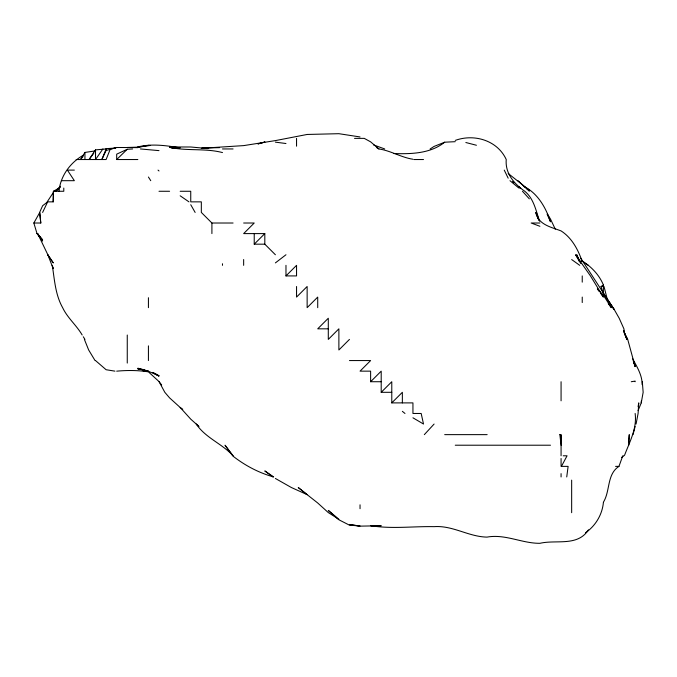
<?xml version="1.0" encoding="UTF-8"?>
<svg xmlns="http://www.w3.org/2000/svg" width="677" height="677" viewBox="0 0 677 677"><rect width="100%" height="100%" fill="white"/><g stroke="black" fill="none" stroke-linecap="round" stroke-linejoin="round"><path stroke-width="1.02" d="M37.015 233.599L37.667 233.599L42.617 240.995L37.243 233.599L42.617 239.87L37.015 233.599L33.85 223.012L40.798 223.012L39.613 212.434L42.617 205.749L47.652 201.856L53.195 201.856L53.415 191.269L60.321 187.351M638.106 410.584L641.246 402.891L641.322 400.962M628.738 445.212L629.263 434.634L628.637 442.326M642.134 384.612C642.287 375.27 636.981 366.824 632.665 358.802M566.742 476.955L568.113 466.377L561.428 466.377L567.064 455.79L563.222 455.79M53.195 201.856L53.415 191.269L63.782 191.269L63.782 188.062M603.402 502.469C602.259 514.638 595.523 525.902 585.487 532.782M638.089 406.733L638.749 402.891L638.089 413.469L636.067 424.047M641.246 402.891L643.15 392.305L642.312 381.726M621.63 457.424L624.558 455.274C629.652 441.759 637.159 428.473 635.136 413.469M58.975 191.269C60.397 176.155 70.154 162.624 83.178 155.312M633.012 434.634L635.136 426.493M603.402 502.199C610.366 490.977 606.71 474.264 618.956 466.377L622.789 455.79M106.103 148.948L101.855 159.535L106.103 150.489L106.103 148.948L95.516 149.879L89.068 159.535L93.764 153.214M42.617 212.434L47.652 201.856M33.85 223.012L39.757 212.434L40.798 223.012M95.516 150.853L84.938 152.435L80.529 159.535L83.051 156.514M47.187 201.856L53.195 192.75M102.904 148.948L95.516 159.535L95.516 149.879M424.327 434.634L434.101 424.047M60.363 186.234L55.59 191.269L58.865 188.925M588.482 529.863C577.43 546.864 556.333 539.442 539.916 543.309C522.06 543.479 505.237 533.789 487.008 537.106C468.696 536.81 452.786 525.267 434.101 526.655C412.936 526.241 391.771 529.16 370.624 525.699L381.202 525.758L360.037 526.139L349.459 524.582L360.037 525.995L349.459 525.166L338.881 519.775M264.809 244.177L254.23 244.177L264.809 233.599L264.809 244.177L275.395 254.755M285.973 275.92L296.551 265.342L296.551 275.92L285.973 275.92L285.973 265.342M349.459 339.405L338.881 349.984L338.881 328.827L328.294 339.405L328.294 318.241L317.716 328.827L328.294 328.827M381.202 381.726L370.624 381.726L381.202 371.148L381.202 392.305L391.78 392.305M381.202 392.305L391.78 381.726L391.78 402.891L412.945 402.891L412.945 413.469L421.17 413.469L423.523 424.047L412.945 417.802M391.78 402.891L402.358 392.305L402.358 402.891M127.259 149.27L116.681 154.161L116.681 159.535L127.259 149.27L132.658 148.948M275.395 262.896L285.973 254.755M430.149 148.948L434.101 146.41L444.687 142.204L455.266 141.679M444.687 142.204C430.479 153.611 411.142 154.17 393.709 153.518M603.105 293.463L601.058 286.498L603.402 285.009C599.238 274.845 591.402 266.789 582.237 260.95M106.103 150.489L116.681 147.493L137.846 147.569L127.259 147.484L137.846 147.137M455.266 140.41C474.222 133.479 497.527 140.41 506.235 159.535C505.042 173.38 514.156 183.932 524.819 191.269C533.891 198.75 535.922 210.674 539.594 221.193M631.277 381.726L635.136 381.092L635.136 381.726M137.846 146.926C151.851 143.473 166.178 145.53 180.167 147.865L175.351 147.459M487.161 434.634L444.687 434.634M106.103 148.644L115.716 148.051L110.343 148.948L106.103 159.535L76.146 159.535M201.331 148.297L243.652 145.614L275.395 140.604L307.138 134.461L338.881 133.691L360.037 136.949M202.288 148.051L219.602 147.645M354.528 138.37L364.251 138.37L370.624 141.848L378.883 148.948C390.553 150.632 401.148 157.403 412.945 159.247M222.488 148.948L233.074 148.948M116.681 159.535L137.846 159.535M413.892 159.535L423.523 159.535M74.36 170.113L67.387 170.113L74.36 180.691L61.421 180.691M159.002 191.269L169.588 191.269M180.167 191.269L190.745 191.269L190.745 201.856L201.331 201.856L201.331 212.434L211.909 223.012L211.909 233.599M211.909 223.012L233.074 223.012M243.652 223.012L254.23 223.012L243.652 233.599L264.809 233.599M539.916 223.012L531.166 223.012L539.916 226.287M601.058 286.498L603.402 286.498M349.459 360.562L370.624 360.562L360.037 371.148L370.624 371.148L370.624 381.726M116.681 371.148L116.926 371.148C127.403 370.201 138.015 370.234 148.424 371.859L159.002 381.549L164.816 392.305L169.588 397.881L180.167 407.461L190.745 419.148L199.004 426.518M143.287 371.148L145.343 371.148M559.879 434.634L561.072 434.634L561.072 445.212L559.879 434.634L561.072 435.176L561.174 445.212M455.266 445.212L550.494 445.212M615.571 466.377L618.956 466.377M170.545 146.968L190.745 146.994L208.127 148.601M140.401 148.948L159.002 150.624M170.545 147.044L172.466 147.214M202.296 148.161L207.154 148.601M139.767 369.117L137.846 368.897L148.424 371.148L137.846 368.263L147.874 371.148M141.688 369.337L143.617 369.549M275.395 142.145L285.973 143.516M114.946 371.148L106.103 369.727L95.516 360.562M222.488 152.57C205.131 148.035 186.979 151.276 169.588 147.298L175.478 148.534L169.588 147.298M465.844 142.517L476.43 145.259M373.509 144.895L384.697 148.948M273.652 476.955C258.817 472.834 245.209 465.624 233.074 456.196L225.035 445.212L233.074 455.79C222.022 443.613 205.588 437.994 196.245 424.047L198.429 425.901M148.424 371.318L159.002 375.769L152.9 372.536M524.04 186.547C537.699 193.207 545.992 207.873 550.494 221.794L547.168 214.304M152.9 372.629L159.002 376.099L154.593 373.349M275.395 478.47L291.398 487.533L307.138 494.633L317.716 502.986L328.294 512.582L338.881 519.276L328.294 510.416L338.195 519.276M376.404 147.459L378.883 148.948M526.689 188.604L529.329 190.22L508.173 173.456M583.98 262.651L588.338 265.342M272.848 476.405L264.809 470.938L272.983 476.955M180.167 195.788L188.968 201.856M180.167 407.461L182.773 409.263M571.659 259.553L579.74 265.342M517.922 180.691L518.751 181.368M402.358 411.328L404.973 413.469M509.984 180.691L518.751 187.961M158.037 170.113L159.002 170.959M512.531 181.394L514.088 182.798M518.751 181.36L529.329 191.269M580.832 258.292L613.98 309.279L603.402 293.488L603.402 285.009M520.689 188.536L518.751 186.48L519.944 188.079M522.475 191.269L529.329 198.843M597.486 288.783L604.553 297.085L611.306 307.663L608.268 303.592M159.12 381.726L161.668 384.985M597.334 288.944L599.153 291.381M600.364 293.014L603.402 297.085L590.454 275.92L575.602 254.755L579.597 261.813M603.402 293.488L613.98 309.093L619.193 318.241L623.915 328.827L624.558 333.753L627.469 339.405L624.558 333.312L626.868 339.405L623.695 330.461M581.145 260.18L582.237 261.728C578.243 249.821 571.93 237.864 561.072 230.916C551.213 227.125 538.181 224.722 535.769 212.434L538.257 218.273M148.424 177.035L150.759 180.691M547.371 214.084L550.494 219.052L555.292 229.19M82.171 334.997C76.526 325.273 67.488 317.962 62.631 307.663C55.311 294.647 54.541 279.711 52.29 265.342L53.195 268.583L47.839 254.755L37.667 233.599M83.279 336.757L84.938 339.405M95.051 360.562L88.662 349.984L84.397 339.405M190.745 204.716L195.145 212.434M624.558 333.659L627.723 339.405L635.136 366.621L633.249 360.562L635.136 366.02L633.452 361.476M504.247 170.113L508.173 178.186M580.781 263.573L576.719 254.755L579.47 261.491M623.872 331.781L624.558 333.753M536.455 213.399L538.757 220.127L536.514 213.399M603.994 286.498L607.709 300.926M582.237 275.92L582.237 282.157M582.237 297.085L582.237 302.551M571.659 480.128L571.659 512.692M561.072 381.726L561.072 400.818M561.072 445.694L561.072 455.79M561.072 458.515L561.072 466.377M561.072 473.638L561.072 476.955M360.037 504.814L360.037 508.698M317.716 307.663L317.716 297.085L307.138 307.663L307.138 286.498L296.551 297.085L296.551 286.498M296.551 138.37L296.551 146.19M254.23 233.599L254.23 244.177M243.652 259.528L243.652 265.342M222.488 263.759L222.488 265.342M148.424 297.719L148.424 307.663M148.424 345.854L148.424 360.562M127.259 335.03L127.259 363.075M84.938 152.435L84.938 159.535M264.809 142.026L258.081 143.888L264.809 142.026M148.424 145.369L137.846 147.214L150.345 145.453L148.424 145.377M307.138 494.633L298.244 487.533L307.138 494.667M53.195 262.803L47.771 254.755L53.195 262.803"/></g></svg>
